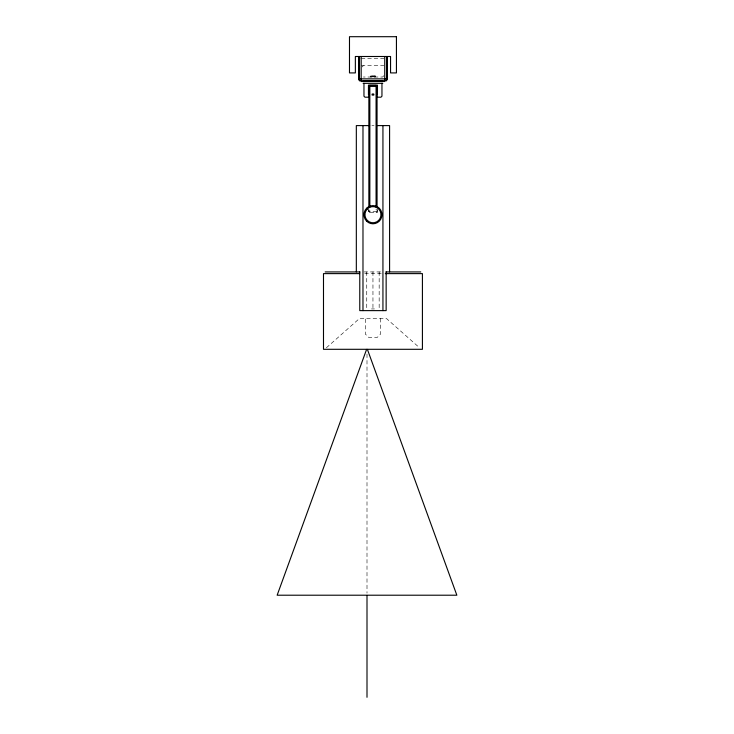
<?xml version="1.0" encoding="UTF-8"?>
<svg xmlns="http://www.w3.org/2000/svg" width="734" height="734" viewBox="0 0 734 734"><rect width="100%" height="100%" fill="white"/><g stroke="black" fill="none" stroke-linecap="round" stroke-linejoin="round"><path stroke-width="0.55" stroke-dasharray="3.67 2.75" d="M377.056 209.282L377.056 211.557L376.083 212.548L376.083 209.282M362.036 67.014L363.348 65.702M383.882 75.703L382.57 77.015L363.348 77.015M326.373 347.788L359.449 318.519L386.469 318.519L419.545 347.788M361.293 58.592L383.836 58.592M361.293 65.702L383.836 65.702M375.34 75.96L370.578 75.96L370.578 77.015M371.918 93.319L374.001 93.319M371.918 94.31L374.001 94.31M371.404 94.814L374.514 94.814M371.918 95.301L374.001 95.301M371.854 125.597L374.065 125.597M368.863 209.282L368.863 211.557L377.056 211.557M364 271.929L381.919 271.929M364.706 273.617L381.212 273.617M371.459 308.931L374.459 308.931M368.863 211.557L369.835 212.548L369.835 209.282M380.634 318.519L380.634 333.998L377.313 337.365L368.606 337.365L365.284 333.998L365.284 318.519M379.166 271.929L379.166 309.482M377.459 209.685L377.459 212.548L368.459 212.548L368.459 209.685M375.257 75.96L375.34 77.015M375.019 75.96L375.019 77.015M374.643 75.96L374.643 77.015M374.147 75.96L374.147 77.015M373.578 75.96L373.578 77.015M372.955 75.96L372.955 77.015M372.955 271.929L372.955 309.482M372.34 75.96L372.34 77.015M371.771 75.96L371.771 77.015M371.276 75.96L371.276 77.015M370.899 75.96L370.899 77.015M370.661 75.96L370.661 77.015M367 354.017L367 593.173M366.743 271.929L366.743 309.482"/><path stroke-width="1.1" d="M386.047 80.722L386.579 78.859L386.579 56.49M366.605 349.366L277.149 595.21L456.851 595.21L367.395 349.366M387.341 56.49L387.341 78.859L386.579 80.722L359.33 80.722L358.568 78.859L358.568 56.49M368.863 207.016L368.863 86.41L369.835 85.419L376.083 85.419L377.056 86.41L377.056 207.016M359.697 58.592L358.715 58.592L358.715 56.49M358.568 78.859L387.341 78.859M363.119 81.355L382.799 81.355M361.174 81.492L384.744 81.492M363.119 83.337L382.799 83.337M368.863 86.41L377.056 86.41M368.954 97.191L364.945 97.191L363.963 96.2L363.963 83.337M376.964 97.191L380.974 97.191L381.955 96.2L381.955 83.337M369.633 125.597L356.329 125.597L356.329 271.929M377.395 125.597L389.589 125.597L389.589 271.929M325.162 271.929L359.908 271.929M386.011 271.929L420.756 271.929M359.651 273.617L323.492 273.617L323.492 349.301L422.417 349.301L422.417 273.617L385.286 273.617M359.871 80.722L359.33 78.859L359.33 56.49M387.203 56.49L387.203 58.592M386.148 271.929L386.148 310.62L359.77 310.62L359.77 271.929M384.744 56.49L384.744 80.722M382.937 125.597L382.937 310.62M377.459 94.814L377.459 85.116L368.459 85.116L368.459 94.814M376.083 85.419L376.083 207.006M369.835 85.419L369.835 207.006M367 595.457L367 697.3M362.981 125.597L362.981 310.62M361.174 56.49L361.174 80.722M366.596 208.254A8.936 8.936 0 0 1 379.322 208.254A9.166 9.166 0 0 1 379.322 221.127A8.936 8.936 0 0 1 366.596 221.136M366.596 221.127A9.166 9.166 0 0 1 366.596 208.263M396.433 36.7L349.485 36.7L349.485 72.914L355.357 72.914L355.357 56.49L390.561 56.49L390.561 72.914L396.433 72.914L396.433 36.7M367.294 208.97A8.157 8.157 0 0 0 367.294 220.42A7.955 7.955 0 0 0 378.625 220.429A8.157 8.157 0 0 0 378.625 208.97A7.955 7.955 0 0 0 367.294 208.961"/></g></svg>
